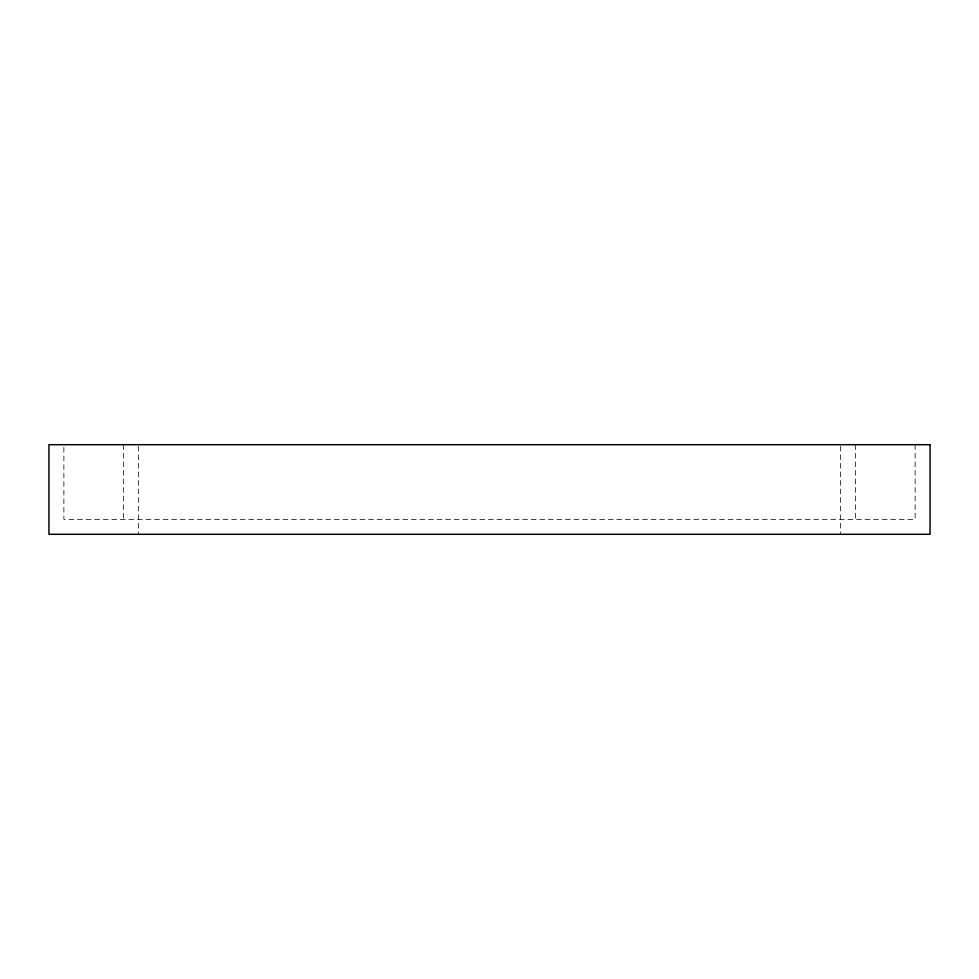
<?xml version="1.0" encoding="UTF-8"?>
<svg xmlns="http://www.w3.org/2000/svg" width="979" height="979" viewBox="0 0 979 979"><rect width="100%" height="100%" fill="white"/><g stroke="black" fill="none" stroke-linecap="round" stroke-linejoin="round"><path stroke-width="0.73" stroke-dasharray="4.89 3.67" d="M915.12 444.699L915.12 519.372L63.88 519.372L63.88 446.228M855.377 444.699L855.377 519.372M840.447 446.216L840.447 534.301M138.553 446.216L138.553 534.301M123.623 444.699L123.623 519.372"/><path stroke-width="1.47" d="M930.05 444.699L48.95 444.699L48.95 534.301L930.05 534.301L930.05 444.699"/></g></svg>
